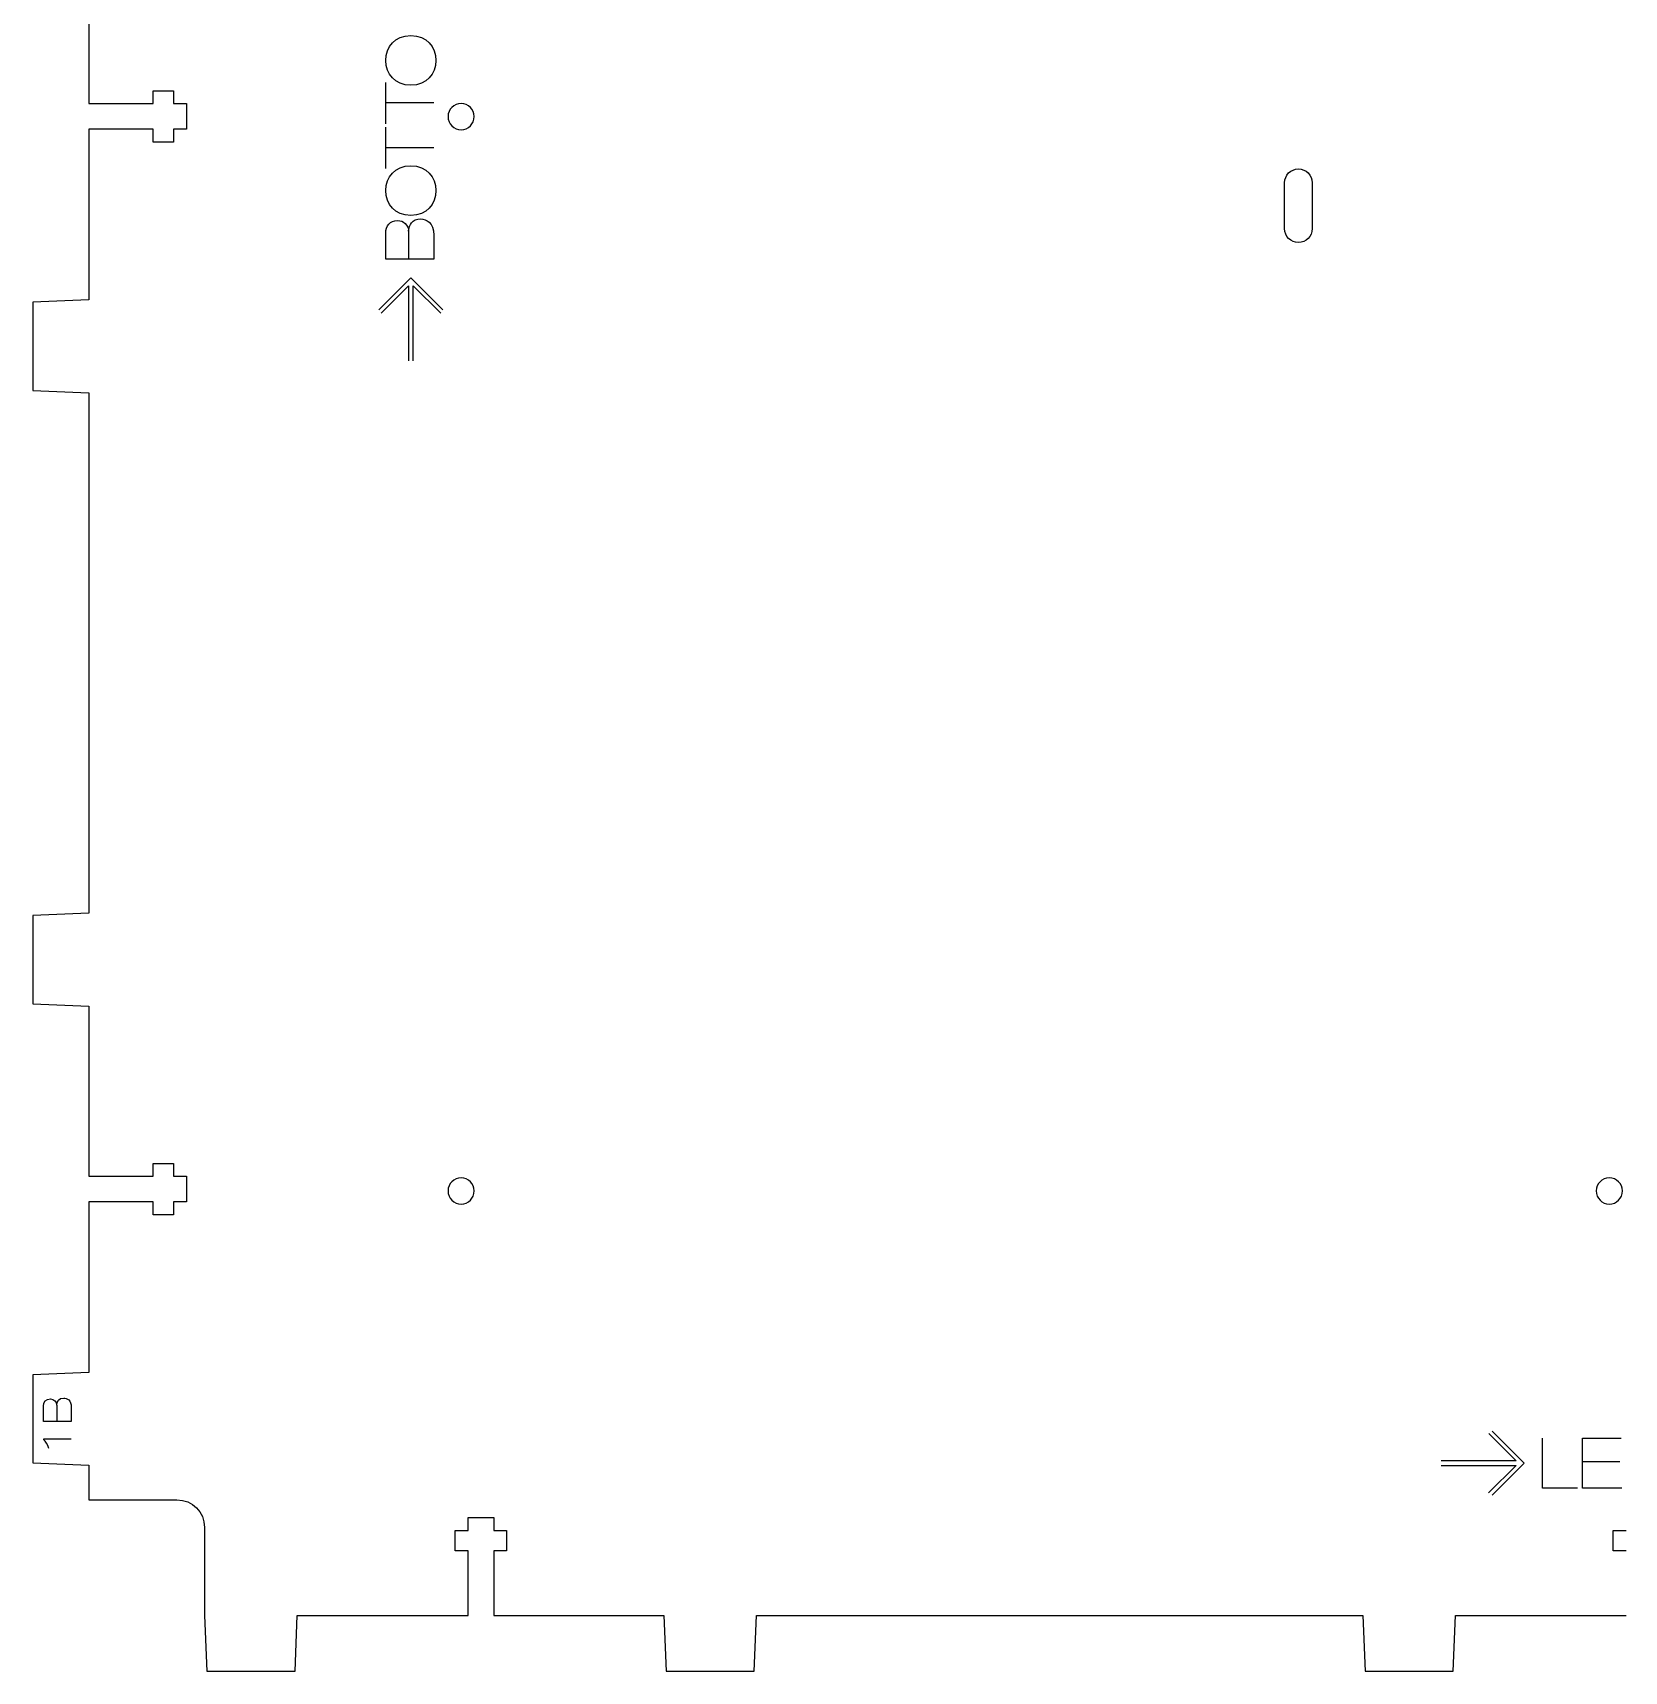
# Model space of a CAD drawing. Header units: millimetres. Extents: x -336 to 378, y -580 to 628.
# Drawn here: x 27.5 to 200.7, y 289.1 to 467.5 of the extents above; entities that cross this region are included whole.
import ezdxf

# ---------------------------------------------------------------- set-up
doc = ezdxf.new("R2010")
doc.units = ezdxf.units.MM
doc.layers.add('Cuts', color=1, linetype='Continuous', lineweight=25, true_color=0xff0000)
doc.layers.add('Text', color=5, linetype='Continuous', lineweight=25, true_color=0x0000ff)

msp = doc.modelspace()

# ---------------------------------------------------------------- linework, layer by layer
at = {"layer": 'Cuts', "color": 1, "lineweight": 25, "true_color": 0xff0000}
for points in [[(33.58, 478.29), (33.58, 459.76), (40.6, 459.76), (40.6, 461.16), (42.8, 461.16), (42.8, 459.76), (44.24, 459.76), (44.24, 456.96), (42.8, 456.96), (42.8, 455.56), (40.6, 455.56), (40.6, 456.96), (33.58, 456.96), (33.58, 438.38), (27.49, 438.13), (27.49, 428.53), (33.58, 428.28), (33.58, 371.6), (27.49, 371.35), (27.49, 361.75), (33.58, 361.5), (33.58, 342.97), (40.6, 342.97), (40.6, 344.37), (42.8, 344.37), (42.8, 342.97), (44.24, 342.97), (44.24, 340.17), (42.8, 340.17), (42.8, 338.77), (40.6, 338.77), (40.6, 340.17), (33.58, 340.17), (33.58, 321.6), (27.49, 321.35), (27.49, 311.75), (33.58, 311.5), (33.59, 311.5), (33.59, 307.74), (43.19, 307.74)], [(163.77, 446.14), (163.77, 451.14)], [(166.77, 451.14), (166.77, 446.14), (166.77, 446.14)], [(46.19, 304.74), (46.19, 295.16), (46.19, 295.16), (46.44, 289.07), (56.04, 289.07), (56.29, 295.16), (74.88, 295.16), (74.88, 302.18), (73.48, 302.18), (73.48, 304.38), (74.88, 304.38), (74.88, 305.83), (77.68, 305.83), (77.68, 304.38), (79.08, 304.38), (79.08, 302.18), (77.68, 302.18), (77.68, 295.16), (96.2, 295.16), (96.45, 289.07), (106.04, 289.07), (106.29, 295.16), (172.28, 295.16), (172.53, 289.07), (182.13, 289.07), (182.38, 295.16), (200.95, 295.16)], [(200.95, 302.18), (199.55, 302.18), (199.55, 304.38), (200.95, 304.38)]]:
    msp.add_lwpolyline(points, dxfattribs=at)
for points in [[(74.12, 459.76), (73.34, 459.76), (72.7, 459.12), (72.7, 458.34)], [(75.55, 458.34), (75.55, 459.12), (74.91, 459.76), (74.12, 459.76)], [(72.7, 458.34), (72.7, 457.55), (73.34, 456.91), (74.12, 456.91)], [(74.12, 456.91), (74.91, 456.91), (75.55, 457.55), (75.55, 458.34)], [(163.77, 451.14), (163.77, 451.97), (164.44, 452.64), (165.27, 452.64)], [(165.27, 452.64), (166.1, 452.64), (166.77, 451.97), (166.77, 451.14)], [(165.27, 444.64), (164.44, 444.64), (163.77, 445.31), (163.77, 446.14)], [(166.77, 446.14), (166.77, 445.31), (166.1, 444.64), (165.27, 444.64)], [(74.12, 342.79), (73.34, 342.79), (72.7, 342.15), (72.7, 341.37)], [(75.55, 341.37), (75.55, 342.15), (74.91, 342.79), (74.12, 342.79)], [(199.11, 342.79), (198.32, 342.79), (197.69, 342.15), (197.69, 341.37)], [(200.54, 341.37), (200.54, 342.15), (199.9, 342.79), (199.11, 342.79)], [(72.7, 341.37), (72.7, 340.58), (73.34, 339.94), (74.12, 339.94)], [(74.12, 339.94), (74.91, 339.94), (75.55, 340.58), (75.55, 341.37)], [(197.69, 341.37), (197.69, 340.58), (198.32, 339.94), (199.11, 339.94)], [(199.11, 339.94), (199.9, 339.94), (200.54, 340.58), (200.54, 341.37)], [(43.19, 307.74), (44.84, 307.74), (46.19, 306.4), (46.19, 304.74)]]:
    msp.add_open_spline(points, degree=3, dxfattribs=at)
at = {"layer": 'Text', "color": 5, "lineweight": 25, "true_color": 0x0000ff}
for points in [[(65.92, 457.56), (65.92, 462.06)], [(71.14, 459.82), (65.92, 459.82)], [(65.92, 452.68), (65.92, 457.18)], [(71.14, 454.95), (65.92, 454.95)], [(65.92, 442.8), (65.92, 445.63)], [(71.14, 445.44), (71.14, 442.8), (65.92, 442.8), (65.92, 442.8)], [(68.41, 445.88), (68.4, 442.8)], [(68.4, 445.88), (68.41, 445.88)], [(65.17, 437.31), (68.65, 440.79), (72.12, 437.31)], [(65.41, 436.94), (68.4, 439.93), (68.4, 431.75)], [(68.9, 431.75), (68.9, 439.93), (71.9, 436.93)], [(28.66, 316.28), (28.66, 317.92)], [(31.68, 317.81), (31.68, 316.28), (28.66, 316.28), (28.66, 316.28)], [(30.09, 318.06), (30.1, 318.06)], [(30.1, 318.06), (30.1, 316.28)], [(28.68, 314.27), (28.68, 314.38), (31.66, 314.38)], [(185.99, 314.97), (188.98, 311.98), (180.8, 311.98)], [(186.36, 315.21), (189.84, 311.73), (186.36, 308.25)], [(195.66, 309.01), (191.84, 309.01), (191.84, 314.45)], [(200.47, 309.01), (196.18, 309.01), (196.18, 314.45), (200.42, 314.45)], [(180.8, 311.48), (188.98, 311.48), (185.98, 308.48)], [(196.18, 311.92), (200.25, 311.92)]]:
    msp.add_lwpolyline(points, dxfattribs=at)
for points in [[(65.92, 464.46), (65.92, 465.95), (66.92, 467.16), (68.65, 467.16)], [(68.65, 467.16), (70.37, 467.16), (71.37, 465.95), (71.37, 464.46)], [(68.65, 461.76), (66.92, 461.76), (65.92, 462.97), (65.92, 464.46)], [(71.37, 464.46), (71.37, 462.97), (70.37, 461.76), (68.65, 461.76)], [(65.92, 450.28), (65.92, 451.77), (66.92, 452.98), (68.65, 452.98)], [(68.65, 452.98), (70.37, 452.98), (71.37, 451.77), (71.37, 450.28)], [(68.65, 447.58), (66.92, 447.58), (65.92, 448.79), (65.92, 450.28)], [(71.37, 450.28), (71.37, 448.79), (70.37, 447.58), (68.65, 447.58)], [(65.92, 445.63), (65.92, 446.46), (66.37, 447.03), (67.22, 447.03)], [(67.22, 447.03), (67.83, 447.03), (68.41, 446.49), (68.4, 445.88)], [(68.41, 445.88), (68.44, 446.56), (68.81, 447.19), (69.72, 447.19)], [(69.72, 447.19), (70.33, 447.19), (71.14, 446.81), (71.14, 445.44)], [(28.66, 317.92), (28.66, 318.4), (28.92, 318.73), (29.41, 318.73)], [(29.41, 318.73), (29.76, 318.73), (30.1, 318.42), (30.09, 318.06)], [(30.1, 318.06), (30.12, 318.45), (30.33, 318.82), (30.86, 318.82)], [(30.86, 318.82), (31.21, 318.82), (31.68, 318.6), (31.68, 317.81)], [(29.24, 313.33), (29.13, 313.79), (28.89, 314.1), (28.68, 314.27)]]:
    msp.add_open_spline(points, degree=3, dxfattribs=at)

doc.saveas('drawing.dxf')
